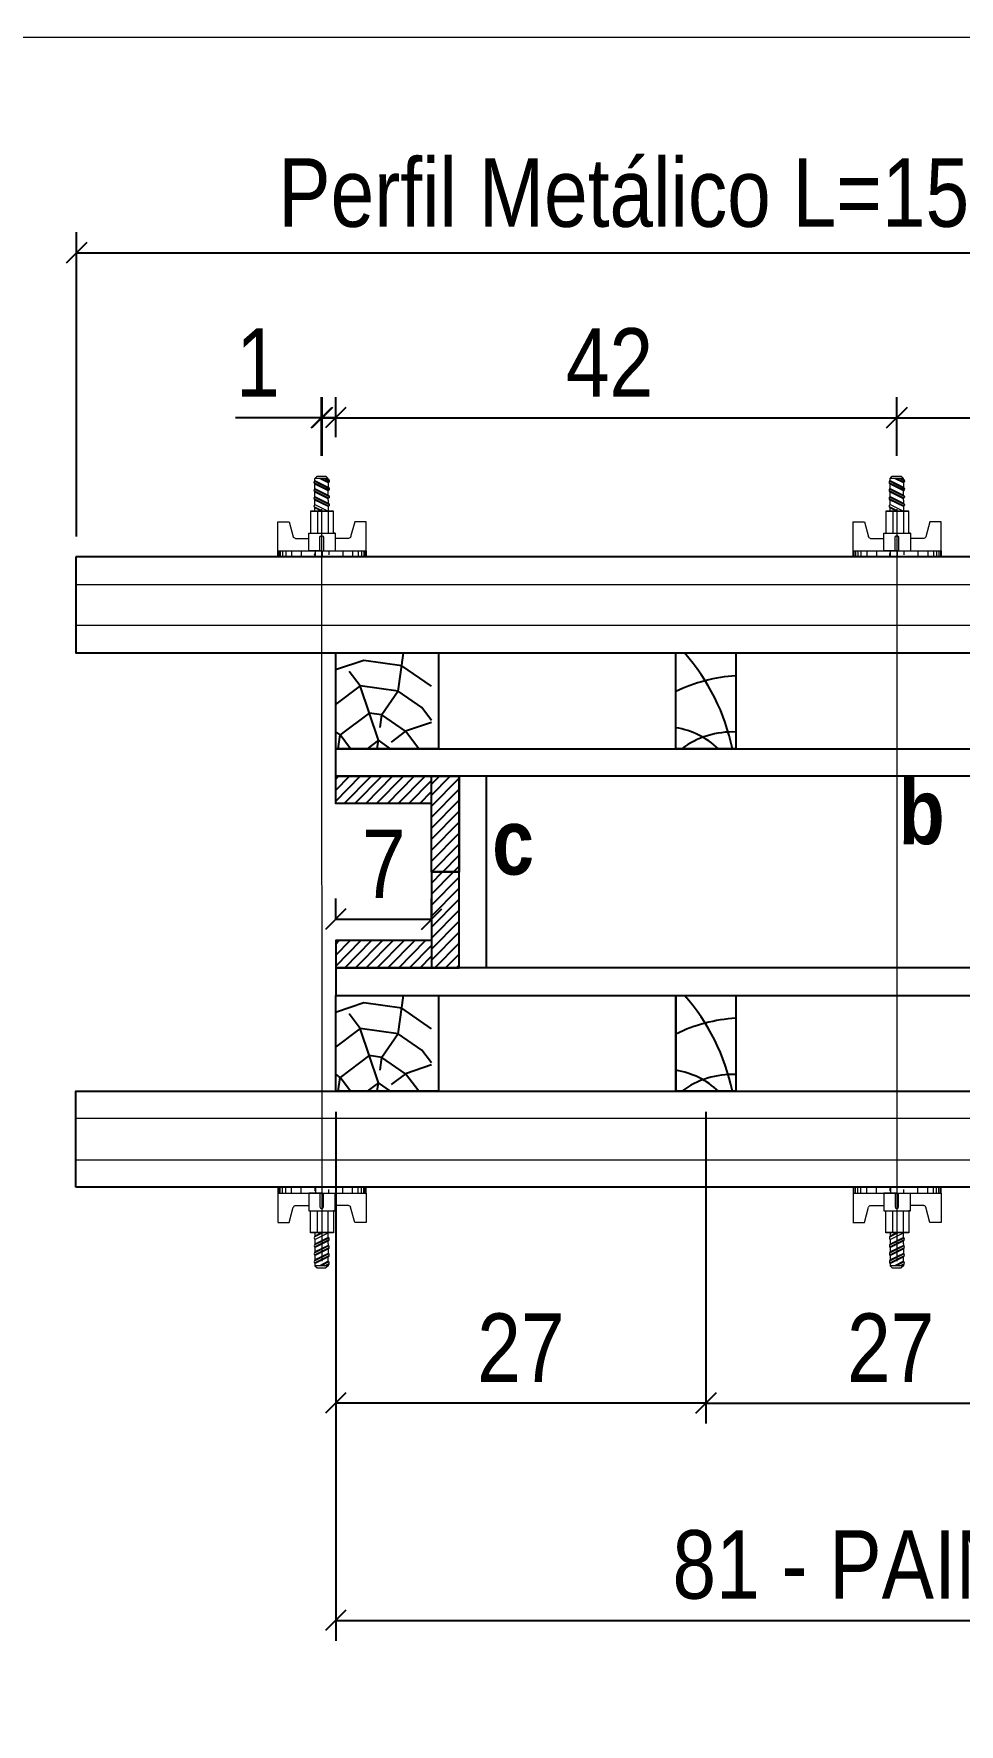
# Model space of a CAD drawing. Extents: x 2282 to 12463, y 760 to 16806.
# Drawn here: x 7819.4 to 7954.6, y 15019.3 to 15266.2 of the extents above; entities that cross this region are included whole.
import ezdxf

# ---------------------------------------------------------------- set-up
doc = ezdxf.new("R2010")
doc.units = 0
for name, color, linetype in [('1-2 PONTALETE', 7, 'Continuous'), ('COTA', 241, 'Continuous'), ('GRAVATA', 2, 'Continuous'), ('NOMENCLATURA', 7, 'Continuous'), ('Painéis', 200, 'Continuous'), ('PONTALETE', 7, 'Continuous'), ('SARRAFO', 251, 'Continuous')]:
    doc.layers.add(name, color=color, linetype=linetype)
doc.layers.add('CARIMBO', color=255, linetype='Continuous', lineweight=9)
doc.layers.add('Hachura', color=251, linetype='Continuous', lineweight=9)
doc.styles.add('COTA TECNICA 2X', font='techl___.ttf', dxfattribs={"height": 10})
doc.styles.add('ROMANC', font='techb___.ttf', dxfattribs={"height": 2.5})
doc.dimstyles.new('SECAO PILAR', dxfattribs={"dimtxt": 10, "dimasz": 3, "dimexe": 3, "dimexo": 3, "dimgap": 3, "dimtad": 1, "dimdec": 1, "dimlfac": 0.5, "dimzin": 12, "dimdsep": 46, "dimtxsty": 'COTA TECNICA 2X', "dimblk1": 'OBLIQUE', "dimblk2": 'OBLIQUE', "dimsah": 1, "dimcen": 0.9, "dimclrd": 256, "dimclre": 256, "dimclrt": 256, "dimadec": 1, "dimazin": 3, "dimtfac": 1, "dimtdec": 1, "dimtmove": 0, "dimatfit": 3, "dimfxl": 1, "dimtolj": 1, "dimtzin": 12, "dimarcsym": 0})
pattern_1 = [(45.5, (-107732.0832, -18585.8401), (-0.802406755, 0.788522922), [])]
pattern_2 = [(45.5, (-88935.0329, -18531.7951), (-0.802406755, 0.788522922), [])]

# ---------------------------------------------------------------- blocks, each defined once
blk = doc.blocks.new('_Oblique')
at = {"color": 0, "linetype": 'ByBlock', "lineweight": -2}
blk.add_line((-0.5, -0.5), (0.5, 0.5), dxfattribs=at)
blk = doc.blocks.new('*D123')
at = {"layer": 'COTA', "lineweight": -2, "transparency": 16777216}
for p, q in [((7863.54, 15108.73), (7863.54, 15031.44)), ((8025.57, 15108.73), (8025.57, 15031.44)), ((7863.54, 15034.44), (8025.57, 15034.44))]:
    blk.add_line(p, q, dxfattribs=at)
at = {"layer": 'Defpoints', "color": 0, "transparency": 16777216}
for p in [(7863.54, 15111.73), (8025.57, 15111.73), (8025.57, 15034.44)]:
    blk.add_point(p, dxfattribs=at)
at = {"layer": 'COTA', "lineweight": -2, "transparency": 16777216, "xscale": 3, "yscale": 3, "zscale": 3, "rotation": 180}
blk.add_blockref('_Oblique', (7863.54, 15034.44), dxfattribs=at)
at = {"layer": 'COTA', "lineweight": -2, "transparency": 16777216, "xscale": 3, "yscale": 3, "zscale": 3}
blk.add_blockref('_Oblique', (8025.57, 15034.44), dxfattribs=at)
at = {"layer": 'COTA', "transparency": 16777216, "insert": (7944.56, 15042.54), "char_height": 10, "attachment_point": 5, "style": 'COTA TECNICA 2X'}
blk.add_mtext('\\A1;81 - PAINEL', dxfattribs=at)
blk = doc.blocks.new('*D124')
at = {"layer": 'COTA', "lineweight": -2, "transparency": 16777216}
for p, q in [((7861.47, 15204.56), (7861.47, 15213.11)), ((7863.54, 15207.27), (7863.54, 15213.11)), ((7861.47, 15210.11), (7848.88, 15210.11)), ((7863.54, 15210.11), (7861.47, 15210.11)), ((7863.54, 15210.11), (7866.54, 15210.11))]:
    blk.add_line(p, q, dxfattribs=at)
at = {"layer": 'Defpoints', "color": 0, "transparency": 16777216}
for p in [(7861.47, 15210.11), (7863.54, 15204.27), (7861.47, 15201.56)]:
    blk.add_point(p, dxfattribs=at)
at = {"layer": 'COTA', "lineweight": -2, "transparency": 16777216, "xscale": 3, "yscale": 3, "zscale": 3}
blk.add_blockref('_Oblique', (7861.47, 15210.11), dxfattribs=at)
at = {"layer": 'COTA', "lineweight": -2, "transparency": 16777216, "xscale": 3, "yscale": 3, "zscale": 3, "rotation": 180}
blk.add_blockref('_Oblique', (7863.54, 15210.11), dxfattribs=at)
at = {"layer": 'COTA', "transparency": 16777216, "insert": (7852.18, 15218.16), "char_height": 10, "attachment_point": 5, "style": 'COTA TECNICA 2X'}
blk.add_mtext('\\A1;1', dxfattribs=at)
blk = doc.blocks.new('*D126')
at = {"layer": 'COTA', "lineweight": -2, "transparency": 16777216}
for p, q in [((7825.67, 15192.76), (7825.67, 15237.19)), ((8063.93, 15192.76), (8063.93, 15237.19)), ((7825.67, 15234.19), (8063.93, 15234.19))]:
    blk.add_line(p, q, dxfattribs=at)
at = {"layer": 'Defpoints', "color": 0, "transparency": 16777216}
for p in [(8063.93, 15234.19), (7825.67, 15189.76), (8063.93, 15189.76)]:
    blk.add_point(p, dxfattribs=at)
at = {"layer": 'COTA', "lineweight": -2, "transparency": 16777216, "xscale": 3, "yscale": 3, "zscale": 3, "rotation": 180}
blk.add_blockref('_Oblique', (7825.67, 15234.19), dxfattribs=at)
at = {"layer": 'COTA', "lineweight": -2, "transparency": 16777216, "xscale": 3, "yscale": 3, "zscale": 3}
blk.add_blockref('_Oblique', (8063.93, 15234.19), dxfattribs=at)
at = {"layer": 'COTA', "transparency": 16777216, "insert": (7908.8, 15242.92), "char_height": 10, "attachment_point": 5, "style": 'COTA TECNICA 2X'}
blk.add_mtext('\\A1;Perfil Metálico L=150', dxfattribs=at)
blk = doc.blocks.new('C')
at = {"layer": 'Hachura', "color": 0}
for p, q in [((0, 3.22), (0, -3.22)), ((0.45, 3.22), (0, 3.22)), ((0.46, 3.16), (0, 3.16)), ((0.46, 3.05), (0, 3.05)), ((0.46, 2.88), (0, 2.88)), ((0, 2.75), (0, -1.16)), ((0.46, 2.65), (0, 2.65)), ((0.45, -3.23), (0.45, 3.22)), ((0.45, 3.22), (2.58, 3.22)), ((2.58, 3.22), (2.58, 2.39)), ((0.46, 2.23), (0, 2.23)), ((0.46, 1.51), (0, 1.51)), ((1.35, 1.94), (1.35, 0.96)), ((2.58, 2.39), (1.47, 2.09)), ((0.39, 0.49), (0.17, 0.49)), ((1.74, 0.97), (0.45, 0.97)), ((1.45, 0.1), (0.45, 0.1)), ((1.74, -0.97), (1.74, 0.97)), ((1.74, 0.97), (1.74, 0.84)), ((1.74, 0.97), (1.74, 0.84)), ((1.74, 0.84), (3.35, 0.84)), ((3.35, 0.45), (1.74, 0.45)), ((3.32, 0.84), (3.32, -0.84)), ((3.35, 0.84), (3.35, -0.84)), ((3.68, 0.45), (3.35, 0.45)), ((3.84, -0.52), (3.35, 0.45)), ((3.35, 0.06), (3.67, -0.57)), ((3.68, 0.45), (4.16, -0.52)), ((3.72, 0.5), (4.25, -0.57)), ((4.37, -0.55), (3.83, 0.53)), ((4.15, 0.45), (3.93, 0.45)), ((4.42, -0.52), (3.93, 0.45)), ((4.15, 0.45), (4.26, 0.45)), ((4.26, 0.45), (4.74, -0.52)), ((4.3, 0.5), (4.83, -0.57)), ((4.95, -0.55), (4.41, 0.53)), ((4.51, 0.45), (4.84, 0.45)), ((5, -0.52), (4.51, 0.45)), ((4.84, 0.45), (5.32, -0.52)), ((4.88, 0.5), (5.41, -0.57)), ((5.53, -0.55), (4.99, 0.53)), ((5.58, -0.52), (5.09, 0.45)), ((5.42, 0.45), (5.09, 0.45)), ((5.58, -0.52), (5.09, 0.45)), ((5.42, 0.45), (5.74, -0.19)), ((5.46, 0.5), (5.74, -0.07)), ((5.74, 0.19), (5.57, 0.53)), ((5.74, 0.32), (5.68, 0.45)), ((5.68, 0.45), (5.74, 0.45)), ((5.74, 0.45), (5.9, 0.29)), ((5.74, 0.45), (5.74, -0.52)), ((5.9, -0.36), (5.9, 0.29)), ((0.45, 0), (0, 0)), ((0.08, -0.48), (0.29, -0.48)), ((0.29, -0.48), (0.4, -0.48)), ((0.45, 0), (0.45, -0.97)), ((0.45, -0.16), (1.45, -0.16)), ((0.45, -0.65), (0.45, -0.32)), ((0.45, -3.23), (0.45, -0.65)), ((0.45, -0.97), (1.74, -0.97)), ((1.35, -1.94), (1.35, -0.97)), ((3.35, -0.32), (1.74, -0.32)), ((3.35, -0.84), (1.74, -0.84)), ((3.35, -0.07), (3.58, -0.52)), ((3.35, -0.52), (3.58, -0.52)), ((3.84, -0.52), (4.16, -0.52)), ((4.42, -0.52), (4.74, -0.52)), ((4.63, -0.52), (4.74, -0.52)), ((5, -0.52), (5.32, -0.52)), ((5.58, -0.52), (5.74, -0.52)), ((5.74, -0.52), (5.9, -0.36)), ((5.74, -0.52), (5.74, -0.52)), ((0.46, -1.52), (0, -1.52)), ((0.46, -2.23), (0, -2.23)), ((2.58, -2.39), (1.47, -2.1)), ((2.58, -3.23), (2.58, -2.39)), ((0.46, -2.65), (0, -2.65)), ((0.46, -2.88), (0, -2.88)), ((0.46, -3.05), (0, -3.05)), ((0.46, -3.16), (0, -3.16)), ((0, -3.22), (2.57, -3.22))]:
    blk.add_line(p, q, dxfattribs=at)
for centre, radius, start, end in [((1.52, 1.94), 0.161, 104.7436, 180), ((1.44, -0.03), 0.129, 272.695, 87.305), ((3.81, 0.39), 0.143, 25.5688, 154.4312), ((4.39, 0.39), 0.143, 25.5688, 154.4312), ((4.97, 0.39), 0.143, 25.5688, 154.4312), ((5.55, 0.39), 0.143, 25.5688, 154.4312), ((0.17, -0.37), 0.174, 221.744, 317.8592), ((3.71, -0.4), 0.174, 222.1408, 318.256), ((4.29, -0.4), 0.174, 222.1408, 318.256), ((4.87, -0.4), 0.174, 222.1408, 318.256), ((5.45, -0.4), 0.174, 222.1408, 318.256), ((5.61, -0.4), 0.174, 317.8592, 318.256), ((1.52, -1.94), 0.161, 180, 255.2564)]:
    blk.add_arc(centre, radius, start, end, dxfattribs=at)
blk = doc.blocks.new('*D128')
at = {"layer": 'COTA', "lineweight": -2, "transparency": 16777216}
for p, q in [((7863.54, 15108.73), (7863.54, 15063.19)), ((7917.62, 15108.73), (7917.62, 15063.19)), ((7917.62, 15066.19), (7863.54, 15066.19))]:
    blk.add_line(p, q, dxfattribs=at)
at = {"layer": 'Defpoints', "color": 0, "transparency": 16777216}
for p in [(7863.54, 15111.73), (7917.62, 15111.73), (7863.54, 15066.19)]:
    blk.add_point(p, dxfattribs=at)
at = {"layer": 'COTA', "lineweight": -2, "transparency": 16777216, "xscale": 3, "yscale": 3, "zscale": 3, "rotation": 180}
blk.add_blockref('_Oblique', (7863.54, 15066.19), dxfattribs=at)
at = {"layer": 'COTA', "lineweight": -2, "transparency": 16777216, "xscale": 3, "yscale": 3, "zscale": 3}
blk.add_blockref('_Oblique', (7917.62, 15066.19), dxfattribs=at)
at = {"layer": 'COTA', "transparency": 16777216, "insert": (7890.58, 15074.27), "char_height": 10, "attachment_point": 5, "style": 'COTA TECNICA 2X'}
blk.add_mtext('\\A1;27', dxfattribs=at)
blk = doc.blocks.new('*D137')
at = {"layer": 'COTA', "lineweight": -2, "transparency": 16777216}
for p, q in [((7917.62, 15108.73), (7917.62, 15063.19)), ((7971.59, 15108.73), (7971.59, 15063.19)), ((7917.62, 15066.19), (7971.59, 15066.19))]:
    blk.add_line(p, q, dxfattribs=at)
at = {"layer": 'Defpoints', "color": 0, "transparency": 16777216}
for p in [(7917.62, 15111.73), (7971.59, 15111.73), (7971.59, 15066.19)]:
    blk.add_point(p, dxfattribs=at)
at = {"layer": 'COTA', "lineweight": -2, "transparency": 16777216, "xscale": 3, "yscale": 3, "zscale": 3, "rotation": 180}
blk.add_blockref('_Oblique', (7917.62, 15066.19), dxfattribs=at)
at = {"layer": 'COTA', "lineweight": -2, "transparency": 16777216, "xscale": 3, "yscale": 3, "zscale": 3}
blk.add_blockref('_Oblique', (7971.59, 15066.19), dxfattribs=at)
at = {"layer": 'COTA', "transparency": 16777216, "insert": (7944.61, 15074.27), "char_height": 10, "attachment_point": 5, "style": 'COTA TECNICA 2X'}
blk.add_mtext('\\A1;27', dxfattribs=at)
blk = doc.blocks.new('*D139')
at = {"layer": 'COTA', "lineweight": -2, "transparency": 16777216}
for p, q in [((7861.57, 15204.56), (7861.57, 15213.11)), ((7945.5, 15204.56), (7945.5, 15213.11)), ((7861.57, 15210.11), (7945.5, 15210.11))]:
    blk.add_line(p, q, dxfattribs=at)
at = {"layer": 'Defpoints', "color": 0, "transparency": 16777216}
for p in [(7945.5, 15210.11), (7861.57, 15201.56), (7945.5, 15201.56)]:
    blk.add_point(p, dxfattribs=at)
at = {"layer": 'COTA', "lineweight": -2, "transparency": 16777216, "xscale": 3, "yscale": 3, "zscale": 3, "rotation": 180}
blk.add_blockref('_Oblique', (7861.57, 15210.11), dxfattribs=at)
at = {"layer": 'COTA', "lineweight": -2, "transparency": 16777216, "xscale": 3, "yscale": 3, "zscale": 3}
blk.add_blockref('_Oblique', (7945.5, 15210.11), dxfattribs=at)
at = {"layer": 'COTA', "transparency": 16777216, "insert": (7903.53, 15218.18), "char_height": 10, "attachment_point": 5, "style": 'COTA TECNICA 2X'}
blk.add_mtext('\\A1;42', dxfattribs=at)
blk = doc.blocks.new('*D140')
at = {"layer": 'COTA', "lineweight": -2, "transparency": 16777216}
for p, q in [((7945.5, 15204.56), (7945.5, 15213.11)), ((8027.57, 15204.42), (8027.57, 15213.11)), ((7945.5, 15210.11), (8027.57, 15210.11))]:
    blk.add_line(p, q, dxfattribs=at)
at = {"layer": 'Defpoints', "color": 0, "transparency": 16777216}
for p in [(8027.57, 15210.11), (7945.5, 15201.56), (8027.57, 15201.42)]:
    blk.add_point(p, dxfattribs=at)
at = {"layer": 'COTA', "lineweight": -2, "transparency": 16777216, "xscale": 3, "yscale": 3, "zscale": 3, "rotation": 180}
blk.add_blockref('_Oblique', (7945.5, 15210.11), dxfattribs=at)
at = {"layer": 'COTA', "lineweight": -2, "transparency": 16777216, "xscale": 3, "yscale": 3, "zscale": 3}
blk.add_blockref('_Oblique', (8027.57, 15210.11), dxfattribs=at)
at = {"layer": 'COTA', "transparency": 16777216, "insert": (7986.53, 15218.18), "char_height": 10, "attachment_point": 5, "style": 'COTA TECNICA 2X'}
blk.add_mtext('\\A1;41', dxfattribs=at)
blk = doc.blocks.new('*D136')
at = {"layer": 'COTA', "lineweight": -2, "transparency": 16777216}
for p, q in [((7863.54, 15136.75), (7863.54, 15139.86)), ((7877.55, 15136.75), (7877.55, 15139.86)), ((7863.54, 15136.86), (7877.55, 15136.86))]:
    blk.add_line(p, q, dxfattribs=at)
at = {"layer": 'Defpoints', "color": 0, "transparency": 16777216}
for p in [(7877.55, 15136.86), (7863.54, 15133.75), (7877.55, 15133.75)]:
    blk.add_point(p, dxfattribs=at)
at = {"layer": 'COTA', "lineweight": -2, "transparency": 16777216, "xscale": 3, "yscale": 3, "zscale": 3, "rotation": 180}
blk.add_blockref('_Oblique', (7863.54, 15136.86), dxfattribs=at)
at = {"layer": 'COTA', "lineweight": -2, "transparency": 16777216, "xscale": 3, "yscale": 3, "zscale": 3}
blk.add_blockref('_Oblique', (7877.55, 15136.86), dxfattribs=at)
at = {"layer": 'COTA', "transparency": 16777216, "insert": (7870.54, 15144.94), "char_height": 10, "attachment_point": 5, "style": 'COTA TECNICA 2X'}
blk.add_mtext('\\A1;7', dxfattribs=at)

msp = doc.modelspace()

# ---------------------------------------------------------------- hatches: boundary and pattern name
at = {"layer": 'PONTALETE'}
h = msp.add_hatch(dxfattribs=at)
h.set_pattern_fill('TRONCO', color=1, scale=37.5, angle=82, style=0, pattern_type=2)
h.set_pattern_definition([(82, (-3770.94, 16524.404), (-31.91606, 42.35404), [11.25, -26.25]), (82, (-3772.795, 16524.665), (-31.91606, 42.35404), [11.25, -26.25]), (82, (-3776.248, 16527.043), (-31.91606, 42.35404), [7.5, -30]), (82, (-3779.7, 16529.422), (-31.91606, 42.35404), [5.625, -31.875]), (82, (-3783.414, 16529.944), (-31.91606, 42.35404), [3.75, -33.75]), (82, (-3788.43, 16521.182), (-31.91606, 42.35404), [1.875, -9.375, 1.875, -24.375]), (82, (-3789.506, 16527.013), (-31.91606, 42.35404), [1.875, -15, 5.625, -15]), (82, (-3790.32, 16534.7), (-31.91606, 42.35404), [1.875, -1.875, 1.875, -31.875]), (82, (-3792.436, 16533.106), (-31.91606, 42.35404), [1.875, -35.625]), (82, (-3796.41, 16531.77), (-31.91606, 42.35404), [5.625, -31.875]), (82, (-3800.124, 16532.293), (-31.91606, 42.35404), [7.5, -30]), (82, (-3804.1, 16530.958), (-31.91606, 42.35404), [9.375, -11.25, 1.875, -15]), (172, (-3783.905, 16512.972), (-42.35404, -31.91606), [1.875, -3.75, 9.375, -22.5]), (172, (-3787.358, 16515.35), (-42.35404, -31.91606), [1.875, -1.875, 5.625, -28.125]), (172, (-3801.95, 16519.295), (-42.35404, -31.91606), [3.75, -33.75]), (172, (-3786.836, 16519.064), (-42.35404, -31.91606), [7.5, -11.25, 1.875, -16.875]), (172, (-3807, 16523.79), (-42.35404, -31.91606), [1.875, -35.625]), (172, (-3788.17, 16523.04), (-42.35404, -31.91606), [5.625, -31.875]), (172, (-3789.506, 16527.013), (-42.35404, -31.91606), [3.75, -33.75]), (172, (-3788.984, 16530.727), (-42.35404, -31.91606), [1.875, -5.625, 5.625, -24.375]), (172, (-3790.58, 16532.845), (-42.35404, -31.91606), [1.875, -35.625]), (172, (-3782.89, 16533.658), (-42.35404, -31.91606), [5.25, -32.25]), (172, (-3775.204, 16534.47), (-42.35404, -31.91606), [3.75, -33.75]), (172, (-3789.536, 16540.27), (-42.35404, -31.91606), [1.875, -35.625]), (172, (-3787.157, 16543.724), (-42.35404, -31.91606), [5.625, -31.875]), (172, (-3786.635, 16547.438), (-42.35404, -31.91606), [5.625, -31.875]), (127, (-3772.564, 16539.78), (-37.13505, 5.21899), [2.651625, -2.651625, 2.651625, -45.078134]), (127, (-3782.892, 16533.658), (-37.13505, 5.21899), [5.30325, -47.72976]), (127, (-3803.547, 16521.413), (-37.13505, 5.21899), [5.30325, -47.72976]), (127, (-3793.22, 16527.535), (-37.13505, 5.21899), [5.30325, -47.72976]), (127, (-3785.53, 16528.348), (-37.13505, 5.21899), [5.30325, -47.72976]), (127, (-3776.539, 16538.445), (-37.13505, 5.21899), [5.30325, -47.72976]), (127, (-3778.917, 16534.992), (-37.13505, 5.21899), [7.95495, -45.07806]), (127, (-3797.194, 16526.2), (-37.13505, 5.21899), [2.65162, -50.38138]), (127, (-3801.168, 16524.866), (-37.13505, 5.21899), [2.65162, -50.38138]), (127, (-3799.08, 16539.72), (-37.13505, 5.21899), [2.65162, -50.38138]), (127, (-3782.6, 16522.256), (-37.13505, 5.21899), [2.65162, -50.38138]), (127, (-3792.727, 16544.507), (-37.13505, 5.21899), [2.65162, -50.38138]), (127, (-3790.84, 16530.988), (-37.13505, 5.21899), [2.65162, -50.38138]), (127, (-3794.032, 16535.223), (-37.13505, 5.21899), [2.65162, -50.38138]), (217, (-3786.866, 16532.323), (-5.21899, -37.13505), [2.651625, -2.651625, 7.95495, -39.77481]), (217, (-3786.083, 16537.893), (-5.21899, -37.13505), [2.65162, -50.38138]), (217, (-3773.086, 16536.066), (-5.21899, -37.13505), [2.65162, -50.38138]), (217, (-3783.414, 16529.944), (-5.21899, -37.13505), [2.65162, -50.38138]), (217, (-3790.058, 16536.558), (-5.21899, -37.13505), [2.65162, -50.38138]), (217, (-3782.08, 16525.97), (-5.21899, -37.13505), [2.65162, -50.38138]), (217, (-3779.99, 16540.824), (-5.21899, -37.13505), [2.65162, -50.38138]), (217, (-3772.504, 16513.263), (-5.21899, -37.13505), [2.65162, -50.38138]), (217, (-3774.1, 16515.38), (-5.21899, -37.13505), [5.30325, -47.72976]), (217, (-3775.696, 16517.5), (-5.21899, -37.13505), [5.30325, -47.72976]), (217, (-3775.174, 16521.212), (-5.21899, -37.13505), [5.30325, -47.72976]), (217, (-3778.626, 16523.59), (-5.21899, -37.13505), [5.30325, -47.72976]), (217, (-3791.393, 16540.533), (-5.21899, -37.13505), [5.30325, -47.72976]), (217, (-3771.78, 16545.35), (-5.21899, -37.13505), [5.30325, -47.72976]), (217, (-3801.228, 16551.382), (-5.21899, -37.13505), [5.30325, -47.72976]), (217, (-3797.515, 16550.86), (-5.21899, -37.13505), [5.30325, -47.72976]), (217, (-3796.18, 16546.886), (-5.21899, -37.13505), [5.30325, -47.72976]), (217, (-3799.833, 16520.89), (-5.21899, -37.13505), [7.95495, -45.07806]), (217, (-3792.727, 16544.507), (-5.21899, -37.13505), [7.95495, -45.07806]), (108.56505, (-3806.738, 16525.648), (5.218991, 37.135053), [4.1925, -79.66005]), (108.56505, (-3788.171, 16523.039), (5.218991, 37.135053), [4.1925, -79.66005]), (108.56505, (-3798.79, 16528.318), (5.218991, 37.135053), [4.1925, -79.66005]), (108.56505, (-3771.23, 16535.805), (5.218991, 37.135053), [4.1925, -79.66005]), (108.56505, (-3775.204, 16534.47), (5.218991, 37.135053), [4.1925, -79.66005]), (108.56505, (-3784.196, 16524.374), (5.218991, 37.135053), [4.1925, -79.66005]), (108.56505, (-3802.764, 16526.983), (5.218991, 37.135053), [4.1925, -79.66005]), (108.56505, (-3790.058, 16536.558), (5.218991, 37.135053), [8.385, -75.46755]), (145.43495, (-3795.628, 16537.341), (-37.135053, 5.218991), [4.1925, -79.66005]), (145.43495, (-3783.705, 16541.346), (-37.135053, 5.218991), [4.1925, -79.66005]), (145.43495, (-3793.741, 16523.822), (-37.135053, 5.218991), [4.1925, -79.66005]), (145.43495, (-3796.642, 16516.656), (-37.135053, 5.218991), [4.1925, -79.66005]), (145.43495, (-3786.083, 16537.893), (-37.135053, 5.218991), [4.1925, -79.66005]), (145.43495, (-3786.605, 16534.18), (-37.135053, 5.218991), [4.1925, -79.66005]), (145.43495, (-3794.263, 16520.108), (-37.135053, 5.218991), [8.385, -75.46755]), (145.43495, (-3777.352, 16546.133), (-37.135053, 5.218991), [8.385, -75.46755]), (145.43495, (-3779.73, 16542.68), (-37.135053, 5.218991), [8.385, -75.46755]), (198.56505, (-3778.335, 16512.19), (-37.135053, 5.218991), [4.1925, -79.66005]), (198.56505, (-3798.76, 16515.06), (-37.135053, 5.218991), [4.1925, -79.66005]), (198.56505, (-3771.721, 16518.834), (-37.135053, 5.218991), [4.1925, -79.66005]), (198.56505, (-3805.665, 16519.817), (-37.135053, 5.218991), [4.1925, -79.66005]), (198.56505, (-3782.862, 16520.4), (-37.135053, 5.218991), [4.1925, -79.66005]), (198.56505, (-3785.531, 16528.348), (-37.135053, 5.218991), [4.1925, -79.66005]), (198.56505, (-3792.436, 16533.106), (-37.135053, 5.218991), [4.1925, -79.66005]), (198.56505, (-3779.931, 16514.307), (-37.135057, 5.219004), [4.1925, -79.66005]), (198.56505, (-3784.196, 16524.374), (-37.135053, 5.218991), [4.1925, -79.66005]), (198.56505, (-3778.917, 16534.992), (-37.135053, 5.218991), [4.1925, -79.66005]), (198.56505, (-3782.109, 16539.228), (-37.135053, 5.218991), [4.1925, -79.66005]), (198.56505, (-3792.206, 16548.22), (-37.135053, 5.218991), [4.1925, -79.66005]), (198.56505, (-3807.26, 16521.935), (-37.135053, 5.218991), [4.1925, -79.66005]), (198.56505, (-3806.186, 16516.104), (-37.135053, 5.218991), [8.385, -75.46755]), (198.56505, (-3779.409, 16518.02), (-37.135053, 5.218991), [8.385, -75.46755]), (235.43495, (-3774.622, 16511.668), (-5.218991, -37.135053), [4.1925, -79.66005]), (235.43495, (-3768.329, 16542.971), (-5.218991, -37.135053), [4.1925, -79.66005]), (235.43495, (-3787.157, 16543.724), (-5.218991, -37.135053), [4.1925, -79.66005]), (235.43495, (-3776.248, 16527.043), (-5.218991, -37.135053), [4.1925, -79.66005]), (235.43495, (-3772.795, 16524.665), (-5.218991, -37.135053), [4.1925, -79.66005]), (235.43495, (-3779.7, 16529.422), (-5.218991, -37.135053), [4.1925, -79.66005]), (235.43495, (-3800.415, 16543.694), (-5.218991, -37.135053), [4.1925, -79.66005]), (235.43495, (-3801.75, 16547.669), (-5.218991, -37.135053), [8.385, -75.46755])])
h.paths.add_polyline_path([(7863.54, 15161.76), (7877.54, 15161.76), (7877.54, 15175.76), (7863.54, 15175.76)])
h = msp.add_hatch(dxfattribs=at)
h.set_pattern_fill('TRONCO', color=1, scale=37.5, angle=82, style=0, pattern_type=2)
h.set_pattern_definition([(82, (-3770.94, 16474.376), (-31.91606, 42.35404), [11.25, -26.25]), (82, (-3772.795, 16474.637), (-31.91606, 42.35404), [11.25, -26.25]), (82, (-3776.248, 16477.015), (-31.91606, 42.35404), [7.5, -30]), (82, (-3779.7, 16479.394), (-31.91606, 42.35404), [5.625, -31.875]), (82, (-3783.414, 16479.916), (-31.91606, 42.35404), [3.75, -33.75]), (82, (-3788.43, 16471.154), (-31.91606, 42.35404), [1.875, -9.375, 1.875, -24.375]), (82, (-3789.506, 16476.985), (-31.91606, 42.35404), [1.875, -15, 5.625, -15]), (82, (-3790.32, 16484.673), (-31.91606, 42.35404), [1.875, -1.875, 1.875, -31.875]), (82, (-3792.436, 16483.077), (-31.91606, 42.35404), [1.875, -35.625]), (82, (-3796.41, 16481.743), (-31.91606, 42.35404), [5.625, -31.875]), (82, (-3800.124, 16482.264), (-31.91606, 42.35404), [7.5, -30]), (82, (-3804.1, 16480.93), (-31.91606, 42.35404), [9.375, -11.25, 1.875, -15]), (172, (-3783.905, 16462.944), (-42.35404, -31.91606), [1.875, -3.75, 9.375, -22.5]), (172, (-3787.358, 16465.323), (-42.35404, -31.91606), [1.875, -1.875, 5.625, -28.125]), (172, (-3801.95, 16469.267), (-42.35404, -31.91606), [3.75, -33.75]), (172, (-3786.836, 16469.036), (-42.35404, -31.91606), [7.5, -11.25, 1.875, -16.875]), (172, (-3807, 16473.764), (-42.35404, -31.91606), [1.875, -35.625]), (172, (-3788.17, 16473.01), (-42.35404, -31.91606), [5.625, -31.875]), (172, (-3789.506, 16476.985), (-42.35404, -31.91606), [3.75, -33.75]), (172, (-3788.984, 16480.7), (-42.35404, -31.91606), [1.875, -5.625, 5.625, -24.375]), (172, (-3790.58, 16482.816), (-42.35404, -31.91606), [1.875, -35.625]), (172, (-3782.89, 16483.63), (-42.35404, -31.91606), [5.25, -32.25]), (172, (-3775.204, 16484.442), (-42.35404, -31.91606), [3.75, -33.75]), (172, (-3789.536, 16490.243), (-42.35404, -31.91606), [1.875, -35.625]), (172, (-3787.157, 16493.696), (-42.35404, -31.91606), [5.625, -31.875]), (172, (-3786.635, 16497.41), (-42.35404, -31.91606), [5.625, -31.875]), (127, (-3772.564, 16489.752), (-37.13505, 5.21899), [2.651625, -2.651625, 2.651625, -45.078134]), (127, (-3782.892, 16483.63), (-37.13505, 5.21899), [5.30325, -47.72976]), (127, (-3803.547, 16471.385), (-37.13505, 5.21899), [5.30325, -47.72976]), (127, (-3793.22, 16477.507), (-37.13505, 5.21899), [5.30325, -47.72976]), (127, (-3785.53, 16478.32), (-37.13505, 5.21899), [5.30325, -47.72976]), (127, (-3776.539, 16488.417), (-37.13505, 5.21899), [5.30325, -47.72976]), (127, (-3778.917, 16484.964), (-37.13505, 5.21899), [7.95495, -45.07806]), (127, (-3797.194, 16476.172), (-37.13505, 5.21899), [2.65162, -50.38138]), (127, (-3801.168, 16474.837), (-37.13505, 5.21899), [2.65162, -50.38138]), (127, (-3799.08, 16489.691), (-37.13505, 5.21899), [2.65162, -50.38138]), (127, (-3782.6, 16472.228), (-37.13505, 5.21899), [2.65162, -50.38138]), (127, (-3792.727, 16494.48), (-37.13505, 5.21899), [2.65162, -50.38138]), (127, (-3790.84, 16480.96), (-37.13505, 5.21899), [2.65162, -50.38138]), (127, (-3794.032, 16485.195), (-37.13505, 5.21899), [2.65162, -50.38138]), (217, (-3786.866, 16482.295), (-5.21899, -37.13505), [2.651625, -2.651625, 7.95495, -39.77481]), (217, (-3786.083, 16487.865), (-5.21899, -37.13505), [2.65162, -50.38138]), (217, (-3773.086, 16486.038), (-5.21899, -37.13505), [2.65162, -50.38138]), (217, (-3783.414, 16479.916), (-5.21899, -37.13505), [2.65162, -50.38138]), (217, (-3790.058, 16486.53), (-5.21899, -37.13505), [2.65162, -50.38138]), (217, (-3782.08, 16475.941), (-5.21899, -37.13505), [2.65162, -50.38138]), (217, (-3779.99, 16490.795), (-5.21899, -37.13505), [2.65162, -50.38138]), (217, (-3772.504, 16463.235), (-5.21899, -37.13505), [2.65162, -50.38138]), (217, (-3774.1, 16465.353), (-5.21899, -37.13505), [5.30325, -47.72976]), (217, (-3775.696, 16467.47), (-5.21899, -37.13505), [5.30325, -47.72976]), (217, (-3775.174, 16471.184), (-5.21899, -37.13505), [5.30325, -47.72976]), (217, (-3778.626, 16473.563), (-5.21899, -37.13505), [5.30325, -47.72976]), (217, (-3791.393, 16490.504), (-5.21899, -37.13505), [5.30325, -47.72976]), (217, (-3771.78, 16495.322), (-5.21899, -37.13505), [5.30325, -47.72976]), (217, (-3801.228, 16501.354), (-5.21899, -37.13505), [5.30325, -47.72976]), (217, (-3797.515, 16500.832), (-5.21899, -37.13505), [5.30325, -47.72976]), (217, (-3796.18, 16496.858), (-5.21899, -37.13505), [5.30325, -47.72976]), (217, (-3799.833, 16470.863), (-5.21899, -37.13505), [7.95495, -45.07806]), (217, (-3792.727, 16494.48), (-5.21899, -37.13505), [7.95495, -45.07806]), (108.56505, (-3806.738, 16475.62), (5.218991, 37.135053), [4.1925, -79.66005]), (108.56505, (-3788.171, 16473.01), (5.218991, 37.135053), [4.1925, -79.66005]), (108.56505, (-3798.79, 16478.29), (5.218991, 37.135053), [4.1925, -79.66005]), (108.56505, (-3771.23, 16485.777), (5.218991, 37.135053), [4.1925, -79.66005]), (108.56505, (-3775.204, 16484.442), (5.218991, 37.135053), [4.1925, -79.66005]), (108.56505, (-3784.196, 16474.346), (5.218991, 37.135053), [4.1925, -79.66005]), (108.56505, (-3802.764, 16476.955), (5.218991, 37.135053), [4.1925, -79.66005]), (108.56505, (-3790.058, 16486.53), (5.218991, 37.135053), [8.385, -75.46755]), (145.43495, (-3795.628, 16487.313), (-37.135053, 5.218991), [4.1925, -79.66005]), (145.43495, (-3783.705, 16491.317), (-37.135053, 5.218991), [4.1925, -79.66005]), (145.43495, (-3793.741, 16473.794), (-37.135053, 5.218991), [4.1925, -79.66005]), (145.43495, (-3796.642, 16466.628), (-37.135053, 5.218991), [4.1925, -79.66005]), (145.43495, (-3786.083, 16487.865), (-37.135053, 5.218991), [4.1925, -79.66005]), (145.43495, (-3786.605, 16484.151), (-37.135053, 5.218991), [4.1925, -79.66005]), (145.43495, (-3794.263, 16470.08), (-37.135053, 5.218991), [8.385, -75.46755]), (145.43495, (-3777.352, 16496.105), (-37.135053, 5.218991), [8.385, -75.46755]), (145.43495, (-3779.73, 16492.652), (-37.135053, 5.218991), [8.385, -75.46755]), (198.56505, (-3778.335, 16462.161), (-37.135053, 5.218991), [4.1925, -79.66005]), (198.56505, (-3798.76, 16465.032), (-37.135053, 5.218991), [4.1925, -79.66005]), (198.56505, (-3771.721, 16468.805), (-37.135053, 5.218991), [4.1925, -79.66005]), (198.56505, (-3805.665, 16469.789), (-37.135053, 5.218991), [4.1925, -79.66005]), (198.56505, (-3782.862, 16470.371), (-37.135053, 5.218991), [4.1925, -79.66005]), (198.56505, (-3785.531, 16478.32), (-37.135053, 5.218991), [4.1925, -79.66005]), (198.56505, (-3792.436, 16483.077), (-37.135053, 5.218991), [4.1925, -79.66005]), (198.56505, (-3779.931, 16464.279), (-37.135057, 5.219004), [4.1925, -79.66005]), (198.56505, (-3784.196, 16474.346), (-37.135053, 5.218991), [4.1925, -79.66005]), (198.56505, (-3778.917, 16484.964), (-37.135053, 5.218991), [4.1925, -79.66005]), (198.56505, (-3782.109, 16489.2), (-37.135053, 5.218991), [4.1925, -79.66005]), (198.56505, (-3792.206, 16498.192), (-37.135053, 5.218991), [4.1925, -79.66005]), (198.56505, (-3807.26, 16471.907), (-37.135053, 5.218991), [4.1925, -79.66005]), (198.56505, (-3806.186, 16466.076), (-37.135053, 5.218991), [8.385, -75.46755]), (198.56505, (-3779.409, 16467.993), (-37.135053, 5.218991), [8.385, -75.46755]), (235.43495, (-3774.622, 16461.64), (-5.218991, -37.135053), [4.1925, -79.66005]), (235.43495, (-3768.329, 16492.943), (-5.218991, -37.135053), [4.1925, -79.66005]), (235.43495, (-3787.157, 16493.696), (-5.218991, -37.135053), [4.1925, -79.66005]), (235.43495, (-3776.248, 16477.015), (-5.218991, -37.135053), [4.1925, -79.66005]), (235.43495, (-3772.795, 16474.637), (-5.218991, -37.135053), [4.1925, -79.66005]), (235.43495, (-3779.7, 16479.394), (-5.218991, -37.135053), [4.1925, -79.66005]), (235.43495, (-3800.415, 16493.666), (-5.218991, -37.135053), [4.1925, -79.66005]), (235.43495, (-3801.75, 16497.64), (-5.218991, -37.135053), [8.385, -75.46755])])
h.paths.add_polyline_path([(7863.54, 15111.73), (7877.54, 15111.73), (7877.54, 15125.73), (7863.54, 15125.73)])
at = {"layer": 'SARRAFO'}
h = msp.add_hatch(dxfattribs=at)
h.set_pattern_fill('ANSI31', color=256, scale=9, angle=0.5, style=0)
h.set_pattern_definition(pattern_2)
h.paths.add_polyline_path([(7877.55, 15153.74), (7863.54, 15153.74), (7863.54, 15157.74), (7877.55, 15157.74)])
h = msp.add_hatch(dxfattribs=at)
h.set_pattern_fill('ANSI31', color=256, scale=9, angle=0.5, style=0)
h.set_pattern_definition(pattern_1)
h.paths.add_polyline_path([(7881.55, 15157.74), (7877.55, 15157.74), (7877.55, 15143.73), (7881.55, 15143.73)])
h = msp.add_hatch(dxfattribs=at)
h.set_pattern_fill('ANSI31', color=256, scale=9, angle=0.5, style=0)
h.set_pattern_definition(pattern_1)
h.paths.add_polyline_path([(7881.55, 15129.75), (7877.55, 15129.75), (7877.55, 15143.76), (7881.55, 15143.76)])
h = msp.add_hatch(dxfattribs=at)
h.set_pattern_fill('ANSI31', color=256, scale=9, angle=0.5, style=0)
h.set_pattern_definition(pattern_2)
h.paths.add_polyline_path([(7877.55, 15133.75), (7863.54, 15133.75), (7863.54, 15129.75), (7877.55, 15129.75)])

# ---------------------------------------------------------------- linework, layer by layer
at = {"layer": '1-2 PONTALETE', "color": 1}
for centre, radius, start, end in [((7923.43, 15149.14), 23.32, 93.5441, 115.9137), ((7911.39, 15153.22), 11.74, 46.6479, 80.9173), ((7921.45, 15151.88), 12.32, 87.4574, 126.7023), ((7923.43, 15099.11), 23.32, 93.5441, 115.9137), ((7911.39, 15103.2), 11.74, 46.6479, 80.9173), ((7921.45, 15101.85), 12.32, 87.4574, 126.7023)]:
    msp.add_arc(centre, radius, start, end, dxfattribs=at)
at = {"layer": 'CARIMBO', "color": 3}
msp.add_line((9611.68, 15265.65), (4483.39, 15265.65), dxfattribs=at)
at = {"layer": 'GRAVATA', "color": 1}
for points in [[(7825.58, 15189.76), (7825.58, 15175.76), (8063.93, 15175.76), (8063.93, 15189.76)], [(7825.58, 15097.73), (7825.58, 15111.73), (8063.93, 15111.73), (8063.93, 15097.73)]]:
    msp.add_lwpolyline(points, close=True, dxfattribs=at)
at = {"layer": 'Hachura'}
for p, q in [((7861.54, 15086.93), (7861.53, 15196.76)), ((7945.56, 15086.93), (7945.55, 15196.76)), ((7825.58, 15185.76), (8063.93, 15185.76)), ((8063.93, 15179.76), (7825.58, 15179.76)), ((8063.93, 15107.73), (7825.58, 15107.73)), ((7825.58, 15101.73), (8063.93, 15101.73))]:
    msp.add_line(p, q, dxfattribs=at)
at = {"layer": 'Painéis'}
for p, q in [((7881.55, 15129.75), (7881.55, 15157.74)), ((7885.55, 15129.75), (7885.55, 15157.74))]:
    msp.add_line(p, q, dxfattribs=at)
for points in [[(8025.57, 15161.76), (8025.57, 15157.74), (7863.54, 15157.74), (7863.54, 15161.76)], [(8025.57, 15125.73), (8025.57, 15129.75), (7863.54, 15129.75), (7863.54, 15125.73)]]:
    msp.add_lwpolyline(points, close=True, dxfattribs=at)
at = {"layer": 'PONTALETE', "color": 1}
for p, q in [((7913.24, 15125.73), (7913.24, 15111.73)), ((7921.99, 15125.73), (7921.99, 15111.73))]:
    msp.add_line(p, q, dxfattribs=at)
for points in [[(7863.54, 15175.76), (7878.54, 15175.76), (7878.54, 15161.76), (7863.54, 15161.76)], [(7913.24, 15175.76), (7921.99, 15175.76), (7921.99, 15161.76), (7913.24, 15161.76)], [(7863.54, 15125.73), (7878.54, 15125.73), (7878.54, 15111.73), (7863.54, 15111.73)], [(7913.24, 15125.73), (7921.99, 15125.73), (7921.99, 15111.73), (7913.24, 15111.73)]]:
    msp.add_lwpolyline(points, close=True, dxfattribs=at)
for centre in [(7891.69, 15155.62), (7891.69, 15105.59)]:
    msp.add_arc(centre, 30.42, 11.6357, 41.4455, dxfattribs=at)
at = {"layer": 'SARRAFO'}
for points in [[(7863.54, 15157.74), (7881.55, 15157.74), (7881.55, 15143.73), (7877.55, 15143.73), (7877.55, 15157.74)], [(7877.55, 15153.74), (7863.54, 15153.74), (7863.54, 15157.74)], [(7863.54, 15129.75), (7881.55, 15129.75), (7881.55, 15143.76), (7877.55, 15143.76), (7877.55, 15129.75)], [(7877.55, 15133.75), (7863.54, 15133.75), (7863.54, 15129.75)]]:
    msp.add_lwpolyline(points, dxfattribs=at)

# ---------------------------------------------------------------- block references
at = {"layer": 'Hachura', "linetype": 'Continuous', "yscale": 2, "zscale": 2, "rotation": 270}
for p, xscale in [((7861.54, 15189.76), -2), ((7945.56, 15189.76), -2), ((7861.54, 15097.73), 2), ((7945.56, 15097.73), 2)]:
    msp.add_blockref('C', p, dxfattribs=dict(at, xscale=xscale))

# ---------------------------------------------------------------- texts
at = {"layer": 'NOMENCLATURA', "style": 'ROMANC'}
for s, p in [('b', (7945.78, 15147.81)), ('c', (7886.39, 15143.37))]:
    msp.add_text(s, height=9.6, dxfattribs=at).set_placement(p)

# ---------------------------------------------------------------- dimensions: what is measured, and where the dimension line sits
at = {"layer": 'COTA'}
dim = msp.add_linear_dim(base=(8063.93, 15234.19), p1=(7825.67, 15189.76), p2=(8063.93, 15189.76), text='Perfil Metálico L=150', dimstyle='SECAO PILAR', dxfattribs=at)
dim.commit()
dim.dimension.update_dxf_attribs({"geometry": '*D126', "text_midpoint": (7908.8, 15234.19), "dimtype": 160})
for base, p1, p2, picture, middle in [((7861.47, 15210.11), (7863.54, 15204.27), (7861.47, 15201.56), '*D124', (7852.18, 15218.16)), ((7945.5, 15210.11), (7861.57, 15201.56), (7945.5, 15201.56), '*D139', (7903.53, 15218.18)), ((8027.57, 15210.11), (7945.5, 15201.56), (8027.57, 15201.42), '*D140', (7986.53, 15218.18)), ((7863.54, 15066.19), (7917.62, 15111.73), (7863.54, 15111.73), '*D128', (7890.58, 15074.27)), ((7971.59, 15066.19), (7917.62, 15111.73), (7971.59, 15111.73), '*D137', (7944.61, 15074.27))]:
    dim = msp.add_linear_dim(base=base, p1=p1, p2=p2, dimstyle='SECAO PILAR', dxfattribs=at)
    dim.commit()
    dim.dimension.update_dxf_attribs({"geometry": picture, "text_midpoint": middle})
dim = msp.add_linear_dim(base=(7877.55, 15136.86), p1=(7863.54, 15133.75), p2=(7877.55, 15133.75), angle=0, dimstyle='SECAO PILAR', dxfattribs=at)
dim.commit()
dim.dimension.update_dxf_attribs({"geometry": '*D136', "text_midpoint": (7870.54, 15136.86), "dimtype": 161})
dim = msp.add_linear_dim(base=(8025.57, 15034.44), p1=(7863.54, 15111.73), p2=(8025.57, 15111.73), text='<> - PAINEL', dimstyle='SECAO PILAR', dxfattribs=at)
dim.commit()
dim.dimension.update_dxf_attribs({"geometry": '*D123', "text_midpoint": (7944.56, 15042.54)})

doc.saveas('drawing.dxf')
